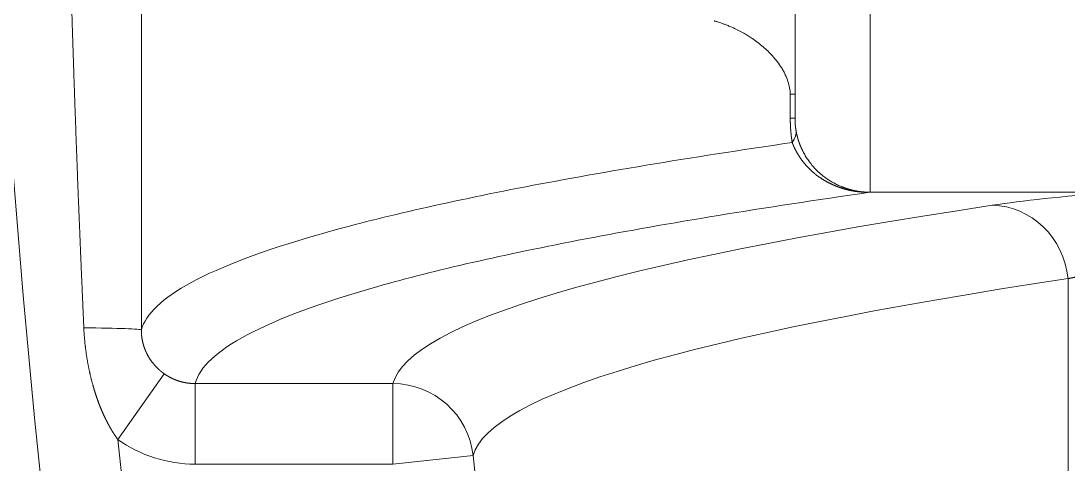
# Model space of a CAD drawing. Header units: millimetres. Extents: x 4664 to 8864, y -38 to 2932.
# Drawn here: x 7807.43 to 7824.37, y 2195.57 to 2202.75 of the extents above; entities that cross this region are included whole.
import ezdxf

# ---------------------------------------------------------------- set-up
doc = ezdxf.new("R2010")
doc.units = ezdxf.units.MM

msp = doc.modelspace()

# ---------------------------------------------------------------- linework, layer by layer
at = {"lineweight": 5}
for p, q in [((7821.172, 2228.386), (7821.172, 2199.975)), ((7819.954, 2201.174), (7819.954, 2227.187)), ((7819.877, 2201.564), (7819.954, 2201.564)), ((7819.877, 2201.174), (7819.877, 2201.564)), ((7819.877, 2201.174), (7819.954, 2201.174)), ((7824.373, 2198.576), (7824.373, 2186.025)), ((7808.995, 2195.967), (7809.745, 2197.034)), ((7810.245, 2195.571), (7810.245, 2196.876)), ((7810.245, 2196.876), (7813.446, 2196.876)), ((7813.446, 2195.571), (7813.446, 2196.876)), ((7814.745, 2195.709), (7813.446, 2195.571)), ((7813.446, 2195.571), (7810.245, 2195.571))]:
    msp.add_line(p, q, dxfattribs=at)
for radius, start, end in [(182.774, 159.96842, 200.03158), (181.468, 185.76036, 200.03158), (175.775, 186.0323, 200.00117)]:
    msp.add_arc((7989.546, 2214.181), radius, start, end, dxfattribs=at)
for centre, major_axis, ratio, start_param, end_param in [((7818.679, 2200.78), (1.29, 0.206), 0.402371, 5.905541, 6.280289), ((7821.11, 2198.672), (0.028, 1.306), 0.064701, 6.221532, 6.229443), ((7821.165, 2200.844), (-0.124, 0.862), 0.938236, 2.962938, 2.989748), ((7989.546, 2196.744), (-176.118, 0), 0.052336, 5.949441, 6.268968), ((7823.146, 2198.46), (-0.195, 1.291), 0.943527, 4.659903, 6.124547), ((7989.546, 2195.579), (174.819, 0), 0.052336, 2.807848, 3.127376), ((7808.068, 2197.744), (1.306, 0), 0.027253, 0.013588, 1.279648), ((7813.446, 2195.571), (-1.26, 0.342), 0.998529, 3.512636, 4.97728)]:
    msp.add_ellipse(centre, major_axis=major_axis, ratio=ratio, start_param=start_param, end_param=end_param, dxfattribs=at)
for points, knots in [([(7808.443, 2197.778), (7808.442, 2197.803), (7808.44, 2197.855), (7808.436, 2197.933), (7808.433, 2198.011), (7808.429, 2198.089), (7808.426, 2198.166), (7808.423, 2198.244), (7808.419, 2198.322), (7808.416, 2198.401), (7808.413, 2198.479), (7808.409, 2198.557), (7808.406, 2198.635), (7808.403, 2198.713), (7808.399, 2198.792), (7808.396, 2198.87), (7808.393, 2198.949), (7808.389, 2199.027), (7808.386, 2199.106), (7808.383, 2199.185), (7808.38, 2199.264), (7808.377, 2199.342), (7808.373, 2199.421), (7808.37, 2199.5), (7808.367, 2199.579), (7808.364, 2199.658), (7808.361, 2199.737), (7808.358, 2199.817), (7808.354, 2199.896), (7808.351, 2199.975), (7808.348, 2200.055), (7808.345, 2200.134), (7808.342, 2200.213), (7808.339, 2200.293), (7808.336, 2200.373), (7808.333, 2200.452), (7808.33, 2200.532), (7808.327, 2200.612), (7808.324, 2200.692), (7808.321, 2200.772), (7808.318, 2200.852), (7808.315, 2200.932), (7808.313, 2201.012), (7808.31, 2201.092), (7808.307, 2201.172), (7808.304, 2201.253), (7808.301, 2201.333), (7808.298, 2201.413), (7808.295, 2201.494), (7808.293, 2201.574), (7808.29, 2201.655), (7808.287, 2201.736), (7808.284, 2201.816), (7808.282, 2201.897), (7808.279, 2201.978), (7808.276, 2202.059), (7808.274, 2202.14), (7808.271, 2202.221), (7808.268, 2202.302), (7808.266, 2202.383), (7808.263, 2202.464), (7808.26, 2202.546), (7808.258, 2202.627), (7808.255, 2202.708), (7808.253, 2202.79), (7808.25, 2202.871), (7808.248, 2202.953), (7808.245, 2203.035), (7808.243, 2203.116), (7808.24, 2203.198), (7808.238, 2203.28), (7808.235, 2203.362), (7808.233, 2203.444), (7808.23, 2203.526), (7808.228, 2203.608), (7808.226, 2203.69), (7808.223, 2203.772), (7808.221, 2203.855), (7808.219, 2203.937), (7808.216, 2204.019), (7808.214, 2204.102), (7808.212, 2204.184), (7808.209, 2204.267), (7808.207, 2204.349), (7808.205, 2204.432), (7808.203, 2204.515), (7808.201, 2204.57), (7808.201, 2204.598)], [0, 0, 0, 0, 0.011391, 0.022791, 0.0342, 0.045618, 0.057044, 0.068479, 0.079924, 0.091377, 0.102839, 0.11431, 0.125789, 0.137278, 0.148776, 0.160282, 0.171797, 0.183321, 0.194854, 0.206396, 0.217947, 0.229506, 0.241075, 0.252652, 0.264238, 0.275834, 0.287438, 0.299051, 0.310672, 0.322303, 0.333943, 0.345591, 0.357249, 0.368915, 0.38059, 0.392274, 0.403967, 0.415669, 0.42738, 0.4391, 0.450828, 0.462566, 0.474312, 0.486068, 0.497832, 0.509605, 0.521387, 0.533178, 0.544978, 0.556787, 0.568605, 0.580431, 0.592267, 0.604112, 0.615965, 0.627828, 0.639699, 0.651579, 0.663468, 0.675367, 0.687274, 0.69919, 0.711115, 0.723049, 0.734991, 0.746943, 0.758904, 0.770874, 0.782852, 0.79484, 0.806836, 0.818842, 0.830856, 0.84288, 0.854912, 0.866954, 0.879004, 0.891063, 0.903131, 0.915208, 0.927295, 0.93939, 0.951494, 0.963607, 0.975729, 0.98786, 1, 1, 1, 1]), ([(7809.376, 2204.591), (7809.376, 2204.55), (7809.376, 2204.469), (7809.376, 2204.347), (7809.376, 2204.227), (7809.376, 2204.108), (7809.376, 2203.991), (7809.376, 2203.874), (7809.375, 2203.759), (7809.375, 2203.645), (7809.375, 2203.532), (7809.375, 2203.42), (7809.375, 2203.309), (7809.375, 2203.2), (7809.375, 2203.092), (7809.375, 2202.985), (7809.375, 2202.621), (7809.375, 2202.015), (7809.375, 2201.298), (7809.375, 2200.729), (7809.375, 2200.296), (7809.375, 2199.873), (7809.375, 2199.548), (7809.375, 2199.32), (7809.375, 2199.185), (7809.375, 2199.05), (7809.375, 2198.917), (7809.375, 2198.784), (7809.375, 2198.651), (7809.374, 2198.52), (7809.374, 2198.389), (7809.374, 2198.258), (7809.374, 2198.129), (7809.374, 2198), (7809.374, 2197.871), (7809.374, 2197.786), (7809.374, 2197.744)], [0, 0, 0, 0, 0.017894, 0.035612, 0.053155, 0.070523, 0.087716, 0.104734, 0.121576, 0.138243, 0.154735, 0.171052, 0.187193, 0.203159, 0.21895, 0.234566, 0.250006, 0.378354, 0.50001, 0.564409, 0.627542, 0.689408, 0.750008, 0.769817, 0.789529, 0.809145, 0.828665, 0.848088, 0.867414, 0.886644, 0.905778, 0.924815, 0.943756, 0.9626, 0.981348, 1, 1, 1, 1]), ([(7819.877, 2201.564), (7819.876, 2201.596), (7819.873, 2201.63), (7819.86, 2201.7), (7819.851, 2201.735), (7819.828, 2201.807), (7819.814, 2201.844), (7819.788, 2201.898), (7819.779, 2201.916), (7819.764, 2201.944), (7819.757, 2201.957), (7819.747, 2201.973), (7819.743, 2201.981), (7819.74, 2201.985), (7819.739, 2201.987), (7819.738, 2201.988), (7819.738, 2201.988), (7819.738, 2201.989), (7819.738, 2201.989), (7819.738, 2201.989), (7819.738, 2201.989), (7819.738, 2201.989), (7819.738, 2201.989), (7819.738, 2201.989), (7819.738, 2201.989), (7819.716, 2202.023), (7819.693, 2202.058), (7819.653, 2202.11), (7819.639, 2202.127), (7819.617, 2202.153), (7819.606, 2202.166), (7819.592, 2202.182), (7819.585, 2202.189), (7819.582, 2202.193), (7819.58, 2202.195), (7819.579, 2202.196), (7819.579, 2202.196), (7819.579, 2202.196), (7819.578, 2202.197), (7819.578, 2202.197), (7819.578, 2202.197), (7819.578, 2202.197), (7819.578, 2202.197), (7819.578, 2202.197), (7819.578, 2202.197), (7819.558, 2202.219), (7819.536, 2202.241), (7819.489, 2202.287), (7819.464, 2202.309), (7819.411, 2202.355), (7819.383, 2202.377), (7819.339, 2202.411), (7819.324, 2202.422), (7819.301, 2202.438), (7819.289, 2202.447), (7819.276, 2202.456), (7819.269, 2202.461), (7819.265, 2202.463), (7819.263, 2202.464), (7819.262, 2202.465), (7819.262, 2202.465), (7819.262, 2202.465), (7819.262, 2202.465), (7819.262, 2202.465), (7819.262, 2202.465), (7819.262, 2202.466), (7819.262, 2202.466), (7819.262, 2202.466), (7819.262, 2202.466), (7819.241, 2202.479), (7819.22, 2202.493), (7819.173, 2202.522), (7819.149, 2202.537), (7819.097, 2202.566), (7819.07, 2202.581), (7819.027, 2202.603), (7819.012, 2202.61), (7818.99, 2202.621), (7818.978, 2202.626), (7818.965, 2202.633), (7818.958, 2202.636), (7818.955, 2202.637), (7818.953, 2202.638), (7818.952, 2202.639), (7818.952, 2202.639), (7818.951, 2202.639), (7818.951, 2202.639), (7818.951, 2202.639), (7818.951, 2202.639), (7818.951, 2202.639), (7818.951, 2202.639), (7818.951, 2202.639), (7818.951, 2202.639), (7818.951, 2202.639), (7818.928, 2202.65), (7818.905, 2202.659), (7818.864, 2202.677), (7818.845, 2202.684), (7818.809, 2202.698), (7818.792, 2202.704), (7818.762, 2202.715), (7818.748, 2202.72), (7818.723, 2202.728), (7818.711, 2202.732), (7818.691, 2202.738), (7818.683, 2202.74), (7818.668, 2202.745), (7818.662, 2202.747), (7818.653, 2202.749), (7818.65, 2202.75), (7818.648, 2202.751)], [0, 0, 0, 0, 0.03125, 0.03125, 0.0625, 0.0625, 0.09375, 0.09375, 0.109375, 0.109375, 0.117188, 0.121094, 0.123047, 0.124023, 0.124512, 0.124756, 0.124878, 0.124939, 0.124969, 0.124985, 0.124992, 0.124996, 0.124998, 0.124998, 0.125, 0.125, 0.1875, 0.1875, 0.21875, 0.21875, 0.234375, 0.242188, 0.246094, 0.248047, 0.249023, 0.249512, 0.249756, 0.249878, 0.249939, 0.249969, 0.249985, 0.249992, 0.249996, 0.249996, 0.25, 0.25, 0.3125, 0.3125, 0.375, 0.375, 0.4375, 0.4375, 0.46875, 0.46875, 0.484375, 0.492187, 0.496094, 0.498047, 0.499023, 0.499512, 0.499756, 0.499878, 0.499939, 0.499969, 0.499985, 0.499992, 0.499996, 0.499996, 0.5, 0.5, 0.5625, 0.5625, 0.625, 0.625, 0.6875, 0.6875, 0.71875, 0.71875, 0.734375, 0.742187, 0.746094, 0.748047, 0.749023, 0.749512, 0.749756, 0.749878, 0.749939, 0.749969, 0.749985, 0.749992, 0.749996, 0.749998, 0.749998, 0.75, 0.75, 0.78125, 0.78125, 0.8125, 0.8125, 0.84375, 0.84375, 0.875, 0.875, 0.90625, 0.90625, 0.9375, 0.9375, 0.96875, 0.96875, 1, 1, 1, 1]), ([(7819.908, 2200.78), (7819.908, 2200.782), (7819.907, 2200.785), (7819.907, 2200.789), (7819.906, 2200.793), (7819.906, 2200.797), (7819.905, 2200.801), (7819.904, 2200.805), (7819.904, 2200.809), (7819.903, 2200.814), (7819.902, 2200.818), (7819.902, 2200.822), (7819.901, 2200.826), (7819.901, 2200.83), (7819.9, 2200.834), (7819.9, 2200.838), (7819.899, 2200.843), (7819.898, 2200.847), (7819.898, 2200.851), (7819.897, 2200.855), (7819.897, 2200.859), (7819.896, 2200.863), (7819.896, 2200.868), (7819.895, 2200.872), (7819.895, 2200.876), (7819.894, 2200.88), (7819.894, 2200.884), (7819.893, 2200.888), (7819.893, 2200.893), (7819.892, 2200.897), (7819.892, 2200.901), (7819.892, 2200.905), (7819.891, 2200.909), (7819.891, 2200.914), (7819.89, 2200.918), (7819.89, 2200.922), (7819.889, 2200.926), (7819.889, 2200.93), (7819.889, 2200.935), (7819.888, 2200.939), (7819.888, 2200.943), (7819.887, 2200.947), (7819.887, 2200.951), (7819.887, 2200.956), (7819.886, 2200.96), (7819.886, 2200.964), (7819.886, 2200.968), (7819.885, 2200.974), (7819.885, 2200.981), (7819.884, 2200.989), (7819.883, 2200.998), (7819.883, 2201.006), (7819.882, 2201.015), (7819.882, 2201.023), (7819.881, 2201.031), (7819.881, 2201.04), (7819.88, 2201.048), (7819.88, 2201.057), (7819.88, 2201.065), (7819.879, 2201.073), (7819.879, 2201.082), (7819.879, 2201.09), (7819.878, 2201.099), (7819.878, 2201.107), (7819.878, 2201.115), (7819.878, 2201.124), (7819.878, 2201.132), (7819.877, 2201.141), (7819.877, 2201.149), (7819.877, 2201.158), (7819.877, 2201.166), (7819.877, 2201.172), (7819.877, 2201.174)], [0, 0, 0, 0, 0.011176, 0.022335, 0.033478, 0.044604, 0.055715, 0.06681, 0.07789, 0.088954, 0.100003, 0.111037, 0.122057, 0.133062, 0.144053, 0.15503, 0.165993, 0.176942, 0.187878, 0.198801, 0.20971, 0.220607, 0.231492, 0.242364, 0.253224, 0.264072, 0.274908, 0.285733, 0.296547, 0.30735, 0.318142, 0.328923, 0.339694, 0.350455, 0.361206, 0.371947, 0.382679, 0.393401, 0.404115, 0.41482, 0.425516, 0.436204, 0.446884, 0.457557, 0.468221, 0.478878, 0.489528, 0.500171, 0.521371, 0.542524, 0.563632, 0.584698, 0.605722, 0.626708, 0.647656, 0.66857, 0.68945, 0.710298, 0.731118, 0.75191, 0.772676, 0.793419, 0.814141, 0.834843, 0.855528, 0.876197, 0.896853, 0.917497, 0.938132, 0.958759, 0.979381, 1, 1, 1, 1]), ([(7819.954, 2201.174), (7819.954, 2201.174), (7819.954, 2201.172), (7819.954, 2201.17), (7819.954, 2201.168), (7819.954, 2201.165), (7819.954, 2201.163), (7819.954, 2201.161), (7819.954, 2201.159), (7819.954, 2201.157), (7819.954, 2201.154), (7819.954, 2201.152), (7819.954, 2201.15), (7819.954, 2201.148), (7819.954, 2201.146), (7819.954, 2201.143), (7819.954, 2201.141), (7819.954, 2201.139), (7819.954, 2201.137), (7819.954, 2201.134), (7819.954, 2201.132), (7819.954, 2201.13), (7819.955, 2201.128), (7819.955, 2201.125), (7819.955, 2201.123), (7819.955, 2201.121), (7819.955, 2201.119), (7819.955, 2201.117), (7819.955, 2201.114), (7819.955, 2201.112), (7819.955, 2201.11), (7819.955, 2201.108), (7819.956, 2201.105), (7819.956, 2201.103), (7819.956, 2201.101), (7819.956, 2201.099), (7819.956, 2201.097), (7819.956, 2201.094), (7819.956, 2201.092), (7819.957, 2201.09), (7819.957, 2201.088), (7819.957, 2201.085), (7819.957, 2201.083), (7819.957, 2201.081), (7819.957, 2201.079), (7819.958, 2201.076), (7819.958, 2201.074), (7819.958, 2201.072), (7819.958, 2201.07), (7819.958, 2201.067), (7819.959, 2201.065), (7819.959, 2201.063), (7819.959, 2201.061), (7819.959, 2201.059), (7819.959, 2201.056), (7819.96, 2201.054), (7819.96, 2201.052), (7819.96, 2201.05), (7819.96, 2201.047), (7819.961, 2201.045), (7819.961, 2201.043), (7819.961, 2201.041), (7819.961, 2201.038), (7819.962, 2201.036), (7819.962, 2201.034), (7819.962, 2201.032), (7819.962, 2201.029), (7819.963, 2201.027), (7819.963, 2201.025), (7819.963, 2201.023), (7819.963, 2201.02), (7819.964, 2201.018), (7819.964, 2201.016), (7819.964, 2201.014), (7819.965, 2201.012), (7819.965, 2201.009), (7819.965, 2201.007), (7819.966, 2201.005), (7819.966, 2201.003), (7819.966, 2201), (7819.967, 2200.998), (7819.967, 2200.996), (7819.967, 2200.994), (7819.968, 2200.991), (7819.968, 2200.989), (7819.968, 2200.987), (7819.969, 2200.985), (7819.969, 2200.985)], [0, 0, 0, 0, 0.01041, 0.020823, 0.031241, 0.041664, 0.052093, 0.06253, 0.072976, 0.083432, 0.0939, 0.104379, 0.114872, 0.12538, 0.135904, 0.146444, 0.157002, 0.16758, 0.178178, 0.188797, 0.199439, 0.210104, 0.220794, 0.231509, 0.242252, 0.253023, 0.263822, 0.274652, 0.285513, 0.296405, 0.307332, 0.318292, 0.329288, 0.34032, 0.351389, 0.362496, 0.373643, 0.38483, 0.396059, 0.407329, 0.418643, 0.43, 0.441403, 0.452851, 0.464347, 0.47589, 0.487482, 0.499123, 0.510814, 0.522557, 0.534352, 0.5462, 0.558101, 0.570057, 0.582069, 0.594136, 0.606261, 0.618443, 0.630684, 0.642984, 0.655344, 0.667765, 0.680247, 0.692792, 0.705399, 0.71807, 0.730805, 0.743606, 0.756472, 0.769404, 0.782403, 0.79547, 0.808605, 0.821809, 0.835083, 0.848427, 0.861841, 0.875327, 0.888884, 0.902514, 0.916217, 0.929994, 0.943845, 0.95777, 0.971771, 0.985847, 1, 1, 1, 1]), ([(7819.969, 2200.985), (7819.969, 2200.983), (7819.969, 2200.981), (7819.97, 2200.977), (7819.971, 2200.973), (7819.971, 2200.969), (7819.972, 2200.965), (7819.973, 2200.962), (7819.973, 2200.958), (7819.974, 2200.954), (7819.975, 2200.95), (7819.976, 2200.946), (7819.976, 2200.942), (7819.977, 2200.938), (7819.978, 2200.934), (7819.979, 2200.93), (7819.98, 2200.926), (7819.98, 2200.922), (7819.981, 2200.918), (7819.982, 2200.914), (7819.983, 2200.91), (7819.984, 2200.906), (7819.985, 2200.902), (7819.986, 2200.898), (7819.987, 2200.894), (7819.988, 2200.89), (7819.989, 2200.886), (7819.99, 2200.882), (7819.991, 2200.878), (7819.992, 2200.874), (7819.993, 2200.87), (7819.994, 2200.866), (7819.995, 2200.862), (7819.996, 2200.858), (7819.998, 2200.854), (7819.999, 2200.849), (7820, 2200.845), (7820.001, 2200.841), (7820.002, 2200.837), (7820.003, 2200.833), (7820.005, 2200.829), (7820.006, 2200.825), (7820.007, 2200.821), (7820.009, 2200.817), (7820.01, 2200.812), (7820.011, 2200.808), (7820.013, 2200.804), (7820.014, 2200.8), (7820.015, 2200.796), (7820.017, 2200.792), (7820.018, 2200.787), (7820.02, 2200.783), (7820.021, 2200.779), (7820.023, 2200.775), (7820.024, 2200.771), (7820.026, 2200.766), (7820.027, 2200.762), (7820.029, 2200.758), (7820.03, 2200.754), (7820.032, 2200.75), (7820.034, 2200.745), (7820.035, 2200.741), (7820.037, 2200.737), (7820.039, 2200.733), (7820.04, 2200.728), (7820.042, 2200.724), (7820.044, 2200.72), (7820.046, 2200.716), (7820.047, 2200.711), (7820.049, 2200.707), (7820.051, 2200.703), (7820.053, 2200.699), (7820.055, 2200.694), (7820.057, 2200.69), (7820.059, 2200.686), (7820.061, 2200.682), (7820.063, 2200.677), (7820.065, 2200.673), (7820.067, 2200.669), (7820.069, 2200.664), (7820.071, 2200.66), (7820.073, 2200.656), (7820.075, 2200.652), (7820.077, 2200.647), (7820.079, 2200.643), (7820.081, 2200.639), (7820.094, 2200.613), (7820.12, 2200.567), (7820.164, 2200.499), (7820.214, 2200.432), (7820.271, 2200.365), (7820.326, 2200.31), (7820.378, 2200.264), (7820.423, 2200.228), (7820.472, 2200.192), (7820.525, 2200.157), (7820.582, 2200.124), (7820.642, 2200.094), (7820.686, 2200.074), (7820.711, 2200.064), (7820.715, 2200.062), (7820.72, 2200.06), (7820.725, 2200.058), (7820.73, 2200.056), (7820.735, 2200.055), (7820.74, 2200.053), (7820.745, 2200.051), (7820.75, 2200.049), (7820.756, 2200.047), (7820.761, 2200.045), (7820.766, 2200.043), (7820.772, 2200.041), (7820.777, 2200.04), (7820.782, 2200.038), (7820.788, 2200.036), (7820.793, 2200.034), (7820.799, 2200.032), (7820.804, 2200.031), (7820.81, 2200.029), (7820.816, 2200.027), (7820.822, 2200.025), (7820.827, 2200.024), (7820.833, 2200.022), (7820.839, 2200.02), (7820.845, 2200.019), (7820.851, 2200.017), (7820.857, 2200.016), (7820.863, 2200.014), (7820.869, 2200.012), (7820.875, 2200.011), (7820.882, 2200.009), (7820.888, 2200.008), (7820.894, 2200.006), (7820.901, 2200.005), (7820.907, 2200.004), (7820.913, 2200.002), (7820.918, 2200.001), (7820.922, 2200), (7820.925, 2200), (7820.93, 2199.999), (7820.936, 2199.998), (7820.943, 2199.996), (7820.952, 2199.995), (7820.961, 2199.993), (7820.973, 2199.991), (7820.985, 2199.989), (7820.999, 2199.987), (7821.014, 2199.985), (7821.028, 2199.983), (7821.041, 2199.982), (7821.052, 2199.981), (7821.062, 2199.98), (7821.073, 2199.979), (7821.082, 2199.978), (7821.092, 2199.978), (7821.101, 2199.977), (7821.11, 2199.977), (7821.118, 2199.976), (7821.127, 2199.976), (7821.135, 2199.976), (7821.14, 2199.976), (7821.142, 2199.976)], [0, 0, 0, 0, 0.002893, 0.005787, 0.008681, 0.011576, 0.014471, 0.017366, 0.020262, 0.023159, 0.026056, 0.028954, 0.031852, 0.034751, 0.037651, 0.040551, 0.043452, 0.046354, 0.049257, 0.05216, 0.055065, 0.05797, 0.060876, 0.063783, 0.066691, 0.0696, 0.07251, 0.075421, 0.078333, 0.081246, 0.08416, 0.087075, 0.089991, 0.092909, 0.095828, 0.098748, 0.101669, 0.104592, 0.107516, 0.110441, 0.113367, 0.116295, 0.119225, 0.122156, 0.125088, 0.128022, 0.130957, 0.133894, 0.136832, 0.139772, 0.142714, 0.145657, 0.148602, 0.151549, 0.154497, 0.157447, 0.160399, 0.163353, 0.166309, 0.169266, 0.172225, 0.175187, 0.17815, 0.181115, 0.184082, 0.187051, 0.190022, 0.192996, 0.195971, 0.198948, 0.201928, 0.20491, 0.207893, 0.21088, 0.213868, 0.216859, 0.219851, 0.222847, 0.225844, 0.228844, 0.231847, 0.234851, 0.237858, 0.240868, 0.24388, 0.246895, 0.249912, 0.297344, 0.345951, 0.395822, 0.447039, 0.499679, 0.531933, 0.565321, 0.599857, 0.635552, 0.672419, 0.710468, 0.749709, 0.752605, 0.755523, 0.758462, 0.761423, 0.764405, 0.767409, 0.770435, 0.773482, 0.776551, 0.779642, 0.782754, 0.785888, 0.789044, 0.792221, 0.79542, 0.79864, 0.801882, 0.805146, 0.808431, 0.811738, 0.815067, 0.818418, 0.82179, 0.825183, 0.828599, 0.832036, 0.835495, 0.838975, 0.842477, 0.846001, 0.849546, 0.853114, 0.856702, 0.860313, 0.863945, 0.867599, 0.871275, 0.874972, 0.876078, 0.877927, 0.880519, 0.883853, 0.88793, 0.89275, 0.898313, 0.904618, 0.911666, 0.919457, 0.927991, 0.937267, 0.943461, 0.949479, 0.955321, 0.960987, 0.966477, 0.971792, 0.976931, 0.981895, 0.986683, 0.991297, 0.995736, 1, 1, 1, 1]), ([(7809.374, 2197.744), (7809.442, 2198.002), (7809.714, 2198.26), (7810.666, 2198.774), (7811.346, 2199.031), (7813.11, 2199.539), (7814.193, 2199.791), (7816.756, 2200.29), (7818.236, 2200.537), (7819.908, 2200.78)], [0, 0, 0, 0, 0.25, 0.25, 0.5, 0.5, 0.75, 0.75, 1, 1, 1, 1]), ([(7821.143, 2199.975), (7821.141, 2199.975), (7821.138, 2199.975), (7821.132, 2199.975), (7821.127, 2199.975), (7821.121, 2199.975), (7821.116, 2199.975), (7821.111, 2199.975), (7821.105, 2199.975), (7821.1, 2199.975), (7821.094, 2199.975), (7821.089, 2199.976), (7821.083, 2199.976), (7821.078, 2199.976), (7821.072, 2199.976), (7821.067, 2199.976), (7821.062, 2199.977), (7821.056, 2199.977), (7821.051, 2199.977), (7821.045, 2199.978), (7821.04, 2199.978), (7821.034, 2199.978), (7821.029, 2199.979), (7821.023, 2199.979), (7821.018, 2199.98), (7821.012, 2199.98), (7821.007, 2199.98), (7821.001, 2199.981), (7820.996, 2199.981), (7820.99, 2199.982), (7820.985, 2199.983), (7820.979, 2199.983), (7820.974, 2199.984), (7820.968, 2199.984), (7820.963, 2199.985), (7820.957, 2199.986), (7820.952, 2199.986), (7820.946, 2199.987), (7820.941, 2199.988), (7820.935, 2199.989), (7820.93, 2199.989), (7820.924, 2199.99), (7820.919, 2199.991), (7820.913, 2199.992), (7820.908, 2199.993), (7820.902, 2199.994), (7820.897, 2199.995), (7820.891, 2199.996), (7820.886, 2199.997), (7820.88, 2199.998), (7820.875, 2199.999), (7820.869, 2200), (7820.864, 2200.001), (7820.858, 2200.002), (7820.853, 2200.003), (7820.847, 2200.004), (7820.842, 2200.005), (7820.836, 2200.007), (7820.831, 2200.008), (7820.825, 2200.009), (7820.82, 2200.01), (7820.814, 2200.012), (7820.809, 2200.013), (7820.803, 2200.014), (7820.798, 2200.016), (7820.792, 2200.017), (7820.787, 2200.018), (7820.781, 2200.02), (7820.776, 2200.021), (7820.771, 2200.023), (7820.765, 2200.024), (7820.76, 2200.026), (7820.754, 2200.027), (7820.749, 2200.029), (7820.743, 2200.03), (7820.738, 2200.032), (7820.731, 2200.034), (7820.722, 2200.037), (7820.711, 2200.041), (7820.7, 2200.044), (7820.689, 2200.048), (7820.678, 2200.052), (7820.667, 2200.056), (7820.656, 2200.06), (7820.645, 2200.064), (7820.635, 2200.068), (7820.624, 2200.072), (7820.613, 2200.076), (7820.602, 2200.081), (7820.592, 2200.085), (7820.581, 2200.09), (7820.57, 2200.095), (7820.56, 2200.1), (7820.549, 2200.104), (7820.538, 2200.109), (7820.528, 2200.115), (7820.517, 2200.12), (7820.507, 2200.125), (7820.496, 2200.13), (7820.486, 2200.136), (7820.476, 2200.141), (7820.465, 2200.147), (7820.455, 2200.153), (7820.445, 2200.158), (7820.435, 2200.164), (7820.425, 2200.17), (7820.415, 2200.176), (7820.405, 2200.182), (7820.395, 2200.188), (7820.385, 2200.195), (7820.375, 2200.201), (7820.368, 2200.206), (7820.362, 2200.209), (7820.359, 2200.212), (7820.356, 2200.214), (7820.352, 2200.216), (7820.348, 2200.219), (7820.344, 2200.222), (7820.34, 2200.225), (7820.336, 2200.228), (7820.331, 2200.231), (7820.327, 2200.234), (7820.322, 2200.238), (7820.317, 2200.242), (7820.312, 2200.245), (7820.306, 2200.249), (7820.301, 2200.253), (7820.295, 2200.258), (7820.29, 2200.262), (7820.284, 2200.267), (7820.278, 2200.272), (7820.272, 2200.277), (7820.266, 2200.282), (7820.259, 2200.287), (7820.253, 2200.293), (7820.246, 2200.299), (7820.239, 2200.304), (7820.233, 2200.311), (7820.226, 2200.317), (7820.219, 2200.323), (7820.212, 2200.33), (7820.204, 2200.337), (7820.197, 2200.344), (7820.19, 2200.351), (7820.182, 2200.358), (7820.175, 2200.366), (7820.167, 2200.374), (7820.16, 2200.382), (7820.152, 2200.39), (7820.144, 2200.398), (7820.137, 2200.407), (7820.129, 2200.416), (7820.121, 2200.425), (7820.113, 2200.434), (7820.105, 2200.443), (7820.098, 2200.453), (7820.09, 2200.463), (7820.083, 2200.472), (7820.076, 2200.48), (7820.07, 2200.488), (7820.064, 2200.496), (7820.059, 2200.504), (7820.053, 2200.511), (7820.048, 2200.519), (7820.042, 2200.527), (7820.037, 2200.535), (7820.032, 2200.543), (7820.027, 2200.55), (7820.022, 2200.558), (7820.017, 2200.566), (7820.012, 2200.574), (7820.007, 2200.581), (7820.002, 2200.589), (7819.997, 2200.597), (7819.993, 2200.605), (7819.988, 2200.613), (7819.984, 2200.62), (7819.979, 2200.628), (7819.975, 2200.636), (7819.971, 2200.644), (7819.967, 2200.651), (7819.963, 2200.659), (7819.959, 2200.667), (7819.955, 2200.675), (7819.951, 2200.682), (7819.948, 2200.69), (7819.944, 2200.698), (7819.94, 2200.705), (7819.937, 2200.713), (7819.933, 2200.72), (7819.93, 2200.728), (7819.927, 2200.736), (7819.924, 2200.743), (7819.921, 2200.751), (7819.917, 2200.758), (7819.914, 2200.765), (7819.912, 2200.773), (7819.91, 2200.778), (7819.909, 2200.78)], [0, 0, 0, 0, 0.00329, 0.006582, 0.009875, 0.013169, 0.016465, 0.019762, 0.02306, 0.02636, 0.029661, 0.032963, 0.036267, 0.039572, 0.042879, 0.046186, 0.049495, 0.052806, 0.056117, 0.05943, 0.062744, 0.06606, 0.069377, 0.072695, 0.076014, 0.079334, 0.082656, 0.085979, 0.089303, 0.092629, 0.095955, 0.099283, 0.102612, 0.105942, 0.109273, 0.112606, 0.115939, 0.119274, 0.12261, 0.125947, 0.129285, 0.132624, 0.135964, 0.139306, 0.142648, 0.145991, 0.149336, 0.152681, 0.156028, 0.159375, 0.162723, 0.166073, 0.169423, 0.172774, 0.176126, 0.179479, 0.182833, 0.186188, 0.189544, 0.1929, 0.196258, 0.199616, 0.202975, 0.206334, 0.209695, 0.213056, 0.216418, 0.219781, 0.223144, 0.226508, 0.229873, 0.233238, 0.236604, 0.23997, 0.243338, 0.246705, 0.250073, 0.25691, 0.263767, 0.270644, 0.27754, 0.284457, 0.291392, 0.298347, 0.30532, 0.312312, 0.319323, 0.326353, 0.3334, 0.340466, 0.347549, 0.35465, 0.361769, 0.368904, 0.376057, 0.383226, 0.390413, 0.397615, 0.404834, 0.412069, 0.419319, 0.426585, 0.433867, 0.441164, 0.448476, 0.455802, 0.463143, 0.470499, 0.477869, 0.485253, 0.49265, 0.500062, 0.502428, 0.504933, 0.507574, 0.510354, 0.513271, 0.516326, 0.519518, 0.522848, 0.526316, 0.529921, 0.533664, 0.537544, 0.541562, 0.545716, 0.550009, 0.554438, 0.559004, 0.563708, 0.568548, 0.573525, 0.578638, 0.583887, 0.589273, 0.594794, 0.600451, 0.606243, 0.61217, 0.618232, 0.624428, 0.630758, 0.637222, 0.643819, 0.650549, 0.657411, 0.664404, 0.671529, 0.678785, 0.686171, 0.693686, 0.70133, 0.709103, 0.717003, 0.725029, 0.733181, 0.741459, 0.74986, 0.756321, 0.762772, 0.769214, 0.775647, 0.782071, 0.788484, 0.794888, 0.801283, 0.807667, 0.814041, 0.820404, 0.826758, 0.8331, 0.839432, 0.845754, 0.852064, 0.858364, 0.864652, 0.870929, 0.877195, 0.883449, 0.889692, 0.895924, 0.902143, 0.908351, 0.914547, 0.920731, 0.926903, 0.933063, 0.93921, 0.945345, 0.951468, 0.957579, 0.963677, 0.969763, 0.975835, 0.981896, 0.987943, 0.993978, 1, 1, 1, 1]), ([(7821.165, 2199.974), (7820.301, 2199.85), (7819.481, 2199.725), (7817.949, 2199.474), (7817.234, 2199.348), (7815.241, 2198.966), (7814.117, 2198.709), (7812.289, 2198.19), (7811.583, 2197.928), (7810.596, 2197.403), (7810.314, 2197.14), (7810.245, 2196.876)], [0, 0, 0, 0, 0.125, 0.125, 0.25, 0.25, 0.5, 0.5, 0.75, 0.75, 1, 1, 1, 1]), ([(7821.142, 2199.976), (7821.151, 2199.975), (7821.161, 2199.975), (7821.171, 2199.975), (7821.172, 2199.975), (7821.172, 2199.975)], [0, 0, 0, 0, 0.906175, 0.906175, 1, 1, 1, 1]), ([(7826.159, 2198.842), (7826.156, 2198.842), (7826.148, 2198.841), (7826.137, 2198.839), (7826.126, 2198.838), (7826.115, 2198.837), (7826.104, 2198.836), (7826.093, 2198.835), (7826.082, 2198.833), (7826.072, 2198.832), (7826.061, 2198.831), (7826.05, 2198.83), (7826.039, 2198.828), (7826.028, 2198.827), (7826.017, 2198.826), (7826.007, 2198.825), (7825.996, 2198.823), (7825.985, 2198.822), (7825.974, 2198.821), (7825.964, 2198.819), (7825.953, 2198.818), (7825.942, 2198.817), (7825.932, 2198.816), (7825.921, 2198.814), (7825.91, 2198.813), (7825.9, 2198.812), (7825.889, 2198.811), (7825.879, 2198.809), (7825.868, 2198.808), (7825.858, 2198.807), (7825.847, 2198.806), (7825.837, 2198.804), (7825.827, 2198.803), (7825.816, 2198.802), (7825.806, 2198.8), (7825.795, 2198.799), (7825.785, 2198.798), (7825.775, 2198.797), (7825.764, 2198.795), (7825.754, 2198.794), (7825.744, 2198.793), (7825.734, 2198.792), (7825.723, 2198.79), (7825.713, 2198.789), (7825.703, 2198.788), (7825.693, 2198.786), (7825.683, 2198.785), (7825.673, 2198.784), (7825.663, 2198.783), (7825.653, 2198.781), (7825.643, 2198.78), (7825.632, 2198.779), (7825.622, 2198.777), (7825.613, 2198.776), (7825.603, 2198.775), (7825.593, 2198.774), (7825.583, 2198.772), (7825.573, 2198.771), (7825.563, 2198.77), (7825.553, 2198.768), (7825.543, 2198.767), (7825.533, 2198.766), (7825.524, 2198.764), (7825.514, 2198.763), (7825.504, 2198.762), (7825.494, 2198.761), (7825.485, 2198.759), (7825.475, 2198.758), (7825.465, 2198.757), (7825.456, 2198.755), (7825.446, 2198.754), (7825.437, 2198.753), (7825.427, 2198.751), (7825.417, 2198.75), (7825.408, 2198.749), (7825.398, 2198.748), (7825.389, 2198.746), (7825.379, 2198.745), (7825.37, 2198.744), (7825.361, 2198.742), (7825.351, 2198.741), (7825.342, 2198.74), (7825.332, 2198.738), (7825.323, 2198.737), (7825.314, 2198.736), (7825.304, 2198.734), (7825.295, 2198.733), (7825.286, 2198.732), (7825.277, 2198.73), (7825.268, 2198.729), (7825.258, 2198.728), (7825.249, 2198.726), (7825.24, 2198.725), (7825.231, 2198.724), (7825.222, 2198.722), (7825.213, 2198.721), (7825.204, 2198.72), (7825.195, 2198.718), (7825.186, 2198.717), (7825.177, 2198.716), (7825.168, 2198.714), (7825.159, 2198.713), (7825.15, 2198.712), (7825.141, 2198.71), (7825.132, 2198.709), (7825.123, 2198.708), (7825.114, 2198.706), (7825.105, 2198.705), (7825.097, 2198.704), (7825.088, 2198.702), (7825.079, 2198.701), (7825.07, 2198.7), (7825.062, 2198.698), (7825.053, 2198.697), (7825.044, 2198.696), (7825.036, 2198.694), (7825.027, 2198.693), (7825.018, 2198.692), (7825.01, 2198.69), (7825.001, 2198.689), (7824.993, 2198.688), (7824.984, 2198.686), (7824.976, 2198.685), (7824.967, 2198.684), (7824.959, 2198.682), (7824.95, 2198.681), (7824.942, 2198.68), (7824.934, 2198.678), (7824.925, 2198.677), (7824.917, 2198.675), (7824.909, 2198.674), (7824.9, 2198.673), (7824.892, 2198.671), (7824.884, 2198.67), (7824.875, 2198.669), (7824.867, 2198.667), (7824.859, 2198.666), (7824.851, 2198.665), (7824.843, 2198.663), (7824.835, 2198.662), (7824.827, 2198.66), (7824.818, 2198.659), (7824.81, 2198.658), (7824.802, 2198.656), (7824.794, 2198.655), (7824.786, 2198.654), (7824.778, 2198.652), (7824.77, 2198.651), (7824.762, 2198.65), (7824.755, 2198.648), (7824.747, 2198.647), (7824.739, 2198.645), (7824.731, 2198.644), (7824.723, 2198.643), (7824.715, 2198.641), (7824.708, 2198.64), (7824.7, 2198.639), (7824.692, 2198.637), (7824.684, 2198.636), (7824.677, 2198.634), (7824.669, 2198.633), (7824.661, 2198.632), (7824.654, 2198.63), (7824.646, 2198.629), (7824.638, 2198.627), (7824.631, 2198.626), (7824.623, 2198.625), (7824.616, 2198.623), (7824.608, 2198.622), (7824.601, 2198.621), (7824.593, 2198.619), (7824.586, 2198.618), (7824.579, 2198.616), (7824.571, 2198.615), (7824.564, 2198.614), (7824.556, 2198.612), (7824.549, 2198.611), (7824.542, 2198.609), (7824.535, 2198.608), (7824.527, 2198.607), (7824.52, 2198.605), (7824.513, 2198.604), (7824.506, 2198.602), (7824.498, 2198.601), (7824.491, 2198.6), (7824.484, 2198.598), (7824.477, 2198.597), (7824.47, 2198.595), (7824.463, 2198.594), (7824.456, 2198.593), (7824.449, 2198.591), (7824.442, 2198.59), (7824.435, 2198.588), (7824.428, 2198.587), (7824.421, 2198.586), (7824.414, 2198.584), (7824.407, 2198.583), (7824.4, 2198.581), (7824.394, 2198.58), (7824.387, 2198.579), (7824.38, 2198.577), (7824.375, 2198.576), (7824.373, 2198.576)], [0, 0, 0, 0, 0.005019, 0.010039, 0.015058, 0.020076, 0.025095, 0.030114, 0.035132, 0.04015, 0.045168, 0.050185, 0.055203, 0.06022, 0.065237, 0.070254, 0.07527, 0.080287, 0.085303, 0.090319, 0.095335, 0.100351, 0.105366, 0.110381, 0.115397, 0.120411, 0.125426, 0.130441, 0.135455, 0.140469, 0.145483, 0.150497, 0.15551, 0.160523, 0.165536, 0.170549, 0.175562, 0.180575, 0.185587, 0.190599, 0.195611, 0.200623, 0.205634, 0.210646, 0.215657, 0.220668, 0.225678, 0.230689, 0.235699, 0.24071, 0.24572, 0.250729, 0.255739, 0.260748, 0.265758, 0.270767, 0.275775, 0.280784, 0.285792, 0.290801, 0.295809, 0.300816, 0.305824, 0.310832, 0.315839, 0.320846, 0.325853, 0.330859, 0.335866, 0.340872, 0.345878, 0.350884, 0.35589, 0.360895, 0.365901, 0.370906, 0.375911, 0.380915, 0.38592, 0.390924, 0.395928, 0.400932, 0.405936, 0.41094, 0.415943, 0.420946, 0.425949, 0.430952, 0.435955, 0.440957, 0.445959, 0.450961, 0.455963, 0.460965, 0.465966, 0.470967, 0.475968, 0.480969, 0.48597, 0.49097, 0.495971, 0.500971, 0.505971, 0.51097, 0.51597, 0.520969, 0.525968, 0.530967, 0.535966, 0.540964, 0.545963, 0.550961, 0.555959, 0.560957, 0.565954, 0.570952, 0.575949, 0.580946, 0.585942, 0.590939, 0.595935, 0.600932, 0.605928, 0.610924, 0.615919, 0.620915, 0.62591, 0.630905, 0.6359, 0.640894, 0.645889, 0.650883, 0.655877, 0.660871, 0.665865, 0.670858, 0.675852, 0.680845, 0.685838, 0.69083, 0.695823, 0.700815, 0.705807, 0.710799, 0.715791, 0.720783, 0.725774, 0.730765, 0.735756, 0.740747, 0.745738, 0.750728, 0.755718, 0.760708, 0.765698, 0.770688, 0.775677, 0.780666, 0.785655, 0.790644, 0.795633, 0.800621, 0.80561, 0.810598, 0.815586, 0.820573, 0.825561, 0.830548, 0.835535, 0.840522, 0.845509, 0.850495, 0.855482, 0.860468, 0.865454, 0.870439, 0.875425, 0.88041, 0.885395, 0.89038, 0.895365, 0.90035, 0.905334, 0.910318, 0.915302, 0.920286, 0.92527, 0.930253, 0.935236, 0.940219, 0.945202, 0.950185, 0.955167, 0.960149, 0.965131, 0.970113, 0.975095, 0.980076, 0.985057, 0.990038, 0.995019, 1, 1, 1, 1]), ([(7808.995, 2195.967), (7808.993, 2195.969), (7808.991, 2195.972), (7808.987, 2195.978), (7808.983, 2195.983), (7808.98, 2195.988), (7808.976, 2195.994), (7808.972, 2195.999), (7808.968, 2196.005), (7808.965, 2196.01), (7808.961, 2196.016), (7808.957, 2196.021), (7808.953, 2196.027), (7808.95, 2196.032), (7808.946, 2196.038), (7808.942, 2196.043), (7808.939, 2196.049), (7808.935, 2196.054), (7808.932, 2196.06), (7808.928, 2196.066), (7808.924, 2196.071), (7808.921, 2196.077), (7808.917, 2196.083), (7808.914, 2196.088), (7808.91, 2196.094), (7808.906, 2196.1), (7808.903, 2196.105), (7808.899, 2196.111), (7808.896, 2196.117), (7808.892, 2196.123), (7808.889, 2196.129), (7808.885, 2196.135), (7808.882, 2196.14), (7808.879, 2196.146), (7808.875, 2196.152), (7808.872, 2196.158), (7808.868, 2196.164), (7808.865, 2196.17), (7808.861, 2196.176), (7808.858, 2196.182), (7808.855, 2196.188), (7808.851, 2196.194), (7808.848, 2196.2), (7808.845, 2196.206), (7808.841, 2196.213), (7808.838, 2196.219), (7808.835, 2196.225), (7808.832, 2196.231), (7808.828, 2196.237), (7808.825, 2196.243), (7808.822, 2196.25), (7808.819, 2196.256), (7808.815, 2196.262), (7808.812, 2196.268), (7808.809, 2196.275), (7808.806, 2196.281), (7808.803, 2196.287), (7808.799, 2196.294), (7808.796, 2196.3), (7808.793, 2196.307), (7808.79, 2196.313), (7808.787, 2196.319), (7808.784, 2196.326), (7808.781, 2196.332), (7808.778, 2196.339), (7808.775, 2196.345), (7808.772, 2196.352), (7808.769, 2196.358), (7808.766, 2196.365), (7808.762, 2196.372), (7808.759, 2196.378), (7808.757, 2196.385), (7808.754, 2196.391), (7808.751, 2196.398), (7808.748, 2196.405), (7808.745, 2196.411), (7808.742, 2196.418), (7808.739, 2196.425), (7808.736, 2196.432), (7808.733, 2196.438), (7808.73, 2196.445), (7808.727, 2196.452), (7808.724, 2196.459), (7808.722, 2196.466), (7808.719, 2196.473), (7808.716, 2196.48), (7808.713, 2196.486), (7808.71, 2196.493), (7808.708, 2196.5), (7808.705, 2196.507), (7808.702, 2196.514), (7808.699, 2196.521), (7808.697, 2196.528), (7808.694, 2196.535), (7808.691, 2196.542), (7808.688, 2196.55), (7808.686, 2196.557), (7808.683, 2196.564), (7808.68, 2196.571), (7808.678, 2196.578), (7808.675, 2196.585), (7808.673, 2196.592), (7808.67, 2196.6), (7808.667, 2196.607), (7808.665, 2196.614), (7808.662, 2196.621), (7808.66, 2196.629), (7808.657, 2196.636), (7808.654, 2196.643), (7808.652, 2196.651), (7808.649, 2196.658), (7808.647, 2196.665), (7808.644, 2196.673), (7808.642, 2196.68), (7808.639, 2196.688), (7808.637, 2196.695), (7808.635, 2196.703), (7808.632, 2196.71), (7808.63, 2196.718), (7808.627, 2196.725), (7808.625, 2196.733), (7808.623, 2196.74), (7808.62, 2196.748), (7808.618, 2196.756), (7808.615, 2196.763), (7808.613, 2196.771), (7808.611, 2196.779), (7808.608, 2196.786), (7808.606, 2196.794), (7808.604, 2196.802), (7808.602, 2196.809), (7808.599, 2196.817), (7808.597, 2196.825), (7808.594, 2196.836), (7808.59, 2196.851), (7808.585, 2196.869), (7808.58, 2196.886), (7808.575, 2196.904), (7808.57, 2196.922), (7808.566, 2196.94), (7808.561, 2196.958), (7808.557, 2196.976), (7808.552, 2196.994), (7808.548, 2197.013), (7808.544, 2197.031), (7808.54, 2197.049), (7808.536, 2197.067), (7808.532, 2197.085), (7808.528, 2197.103), (7808.524, 2197.122), (7808.52, 2197.14), (7808.517, 2197.158), (7808.513, 2197.177), (7808.51, 2197.195), (7808.506, 2197.213), (7808.503, 2197.232), (7808.5, 2197.25), (7808.497, 2197.269), (7808.494, 2197.287), (7808.491, 2197.306), (7808.488, 2197.324), (7808.485, 2197.343), (7808.482, 2197.362), (7808.48, 2197.38), (7808.477, 2197.399), (7808.475, 2197.417), (7808.472, 2197.436), (7808.47, 2197.455), (7808.468, 2197.474), (7808.465, 2197.493), (7808.463, 2197.511), (7808.461, 2197.53), (7808.46, 2197.549), (7808.458, 2197.568), (7808.456, 2197.587), (7808.454, 2197.606), (7808.453, 2197.625), (7808.451, 2197.644), (7808.45, 2197.663), (7808.449, 2197.682), (7808.447, 2197.701), (7808.446, 2197.72), (7808.445, 2197.739), (7808.444, 2197.758), (7808.444, 2197.771), (7808.443, 2197.778)], [0, 0, 0, 0, 0.003407, 0.006818, 0.010234, 0.013654, 0.017079, 0.020509, 0.023943, 0.027383, 0.030827, 0.034276, 0.03773, 0.041189, 0.044653, 0.048121, 0.051595, 0.055074, 0.058558, 0.062047, 0.065541, 0.06904, 0.072544, 0.076054, 0.079569, 0.083089, 0.086614, 0.090145, 0.093681, 0.097223, 0.10077, 0.104322, 0.10788, 0.111443, 0.115012, 0.118587, 0.122167, 0.125753, 0.129344, 0.132941, 0.136544, 0.140152, 0.143767, 0.147387, 0.151013, 0.154644, 0.158282, 0.161926, 0.165575, 0.16923, 0.172892, 0.176559, 0.180233, 0.183912, 0.187598, 0.191289, 0.194987, 0.198691, 0.202401, 0.206117, 0.20984, 0.213569, 0.217304, 0.221046, 0.224793, 0.228548, 0.232308, 0.236075, 0.239848, 0.243628, 0.247415, 0.251207, 0.255007, 0.258813, 0.262625, 0.266444, 0.27027, 0.274103, 0.277942, 0.281787, 0.28564, 0.289499, 0.293365, 0.297238, 0.301117, 0.305004, 0.308897, 0.312797, 0.316704, 0.320618, 0.324539, 0.328467, 0.332401, 0.336343, 0.340292, 0.344248, 0.348211, 0.352181, 0.356158, 0.360142, 0.364134, 0.368132, 0.372138, 0.376151, 0.380171, 0.384198, 0.388233, 0.392275, 0.396324, 0.400381, 0.404445, 0.408516, 0.412595, 0.416681, 0.420774, 0.424875, 0.428984, 0.4331, 0.437223, 0.441354, 0.445492, 0.449638, 0.453792, 0.457953, 0.462122, 0.466298, 0.470482, 0.474674, 0.478873, 0.48308, 0.487295, 0.491517, 0.495747, 0.499985, 0.509667, 0.51935, 0.529035, 0.538722, 0.548411, 0.558102, 0.567796, 0.577493, 0.587192, 0.596895, 0.6066, 0.61631, 0.626023, 0.635741, 0.645462, 0.655188, 0.664919, 0.674654, 0.684395, 0.69414, 0.703892, 0.713649, 0.723412, 0.733181, 0.742956, 0.752738, 0.762526, 0.772322, 0.782124, 0.791934, 0.801752, 0.811577, 0.82141, 0.831252, 0.841101, 0.85096, 0.860827, 0.870703, 0.880588, 0.890483, 0.900387, 0.910301, 0.920225, 0.930159, 0.940104, 0.950059, 0.960025, 0.970002, 0.97999, 0.989989, 1, 1, 1, 1]), ([(7809.374, 2197.744), (7809.374, 2197.742), (7809.374, 2197.74), (7809.374, 2197.736), (7809.374, 2197.732), (7809.374, 2197.728), (7809.374, 2197.724), (7809.374, 2197.72), (7809.375, 2197.716), (7809.375, 2197.712), (7809.375, 2197.708), (7809.375, 2197.704), (7809.375, 2197.7), (7809.375, 2197.696), (7809.376, 2197.692), (7809.376, 2197.688), (7809.376, 2197.684), (7809.376, 2197.68), (7809.377, 2197.676), (7809.377, 2197.672), (7809.377, 2197.668), (7809.378, 2197.664), (7809.378, 2197.66), (7809.378, 2197.656), (7809.379, 2197.652), (7809.379, 2197.648), (7809.38, 2197.644), (7809.38, 2197.64), (7809.381, 2197.636), (7809.381, 2197.631), (7809.382, 2197.627), (7809.382, 2197.623), (7809.383, 2197.619), (7809.384, 2197.615), (7809.384, 2197.611), (7809.385, 2197.607), (7809.385, 2197.602), (7809.386, 2197.598), (7809.387, 2197.594), (7809.388, 2197.59), (7809.388, 2197.586), (7809.389, 2197.581), (7809.39, 2197.577), (7809.391, 2197.573), (7809.392, 2197.569), (7809.393, 2197.565), (7809.393, 2197.56), (7809.394, 2197.556), (7809.395, 2197.552), (7809.396, 2197.548), (7809.397, 2197.543), (7809.398, 2197.539), (7809.399, 2197.535), (7809.4, 2197.531), (7809.401, 2197.526), (7809.403, 2197.522), (7809.404, 2197.518), (7809.405, 2197.514), (7809.406, 2197.509), (7809.407, 2197.505), (7809.408, 2197.501), (7809.41, 2197.496), (7809.411, 2197.492), (7809.412, 2197.488), (7809.414, 2197.484), (7809.415, 2197.479), (7809.416, 2197.475), (7809.418, 2197.471), (7809.419, 2197.466), (7809.421, 2197.462), (7809.422, 2197.458), (7809.424, 2197.453), (7809.425, 2197.449), (7809.427, 2197.445), (7809.428, 2197.441), (7809.43, 2197.436), (7809.432, 2197.432), (7809.433, 2197.428), (7809.435, 2197.423), (7809.437, 2197.419), (7809.439, 2197.415), (7809.44, 2197.41), (7809.442, 2197.406), (7809.444, 2197.402), (7809.446, 2197.398), (7809.448, 2197.393), (7809.45, 2197.389), (7809.452, 2197.385), (7809.454, 2197.38), (7809.456, 2197.376), (7809.458, 2197.372), (7809.46, 2197.368), (7809.462, 2197.363), (7809.464, 2197.359), (7809.466, 2197.355), (7809.468, 2197.351), (7809.47, 2197.346), (7809.473, 2197.34), (7809.477, 2197.333), (7809.482, 2197.324), (7809.487, 2197.315), (7809.492, 2197.306), (7809.498, 2197.298), (7809.503, 2197.289), (7809.508, 2197.28), (7809.514, 2197.272), (7809.52, 2197.263), (7809.526, 2197.254), (7809.531, 2197.246), (7809.538, 2197.238), (7809.544, 2197.229), (7809.55, 2197.221), (7809.556, 2197.213), (7809.563, 2197.205), (7809.569, 2197.197), (7809.576, 2197.189), (7809.583, 2197.181), (7809.588, 2197.174), (7809.593, 2197.169), (7809.596, 2197.165), (7809.6, 2197.162), (7809.603, 2197.158), (7809.607, 2197.154), (7809.61, 2197.15), (7809.614, 2197.146), (7809.618, 2197.143), (7809.621, 2197.139), (7809.625, 2197.135), (7809.628, 2197.132), (7809.632, 2197.128), (7809.636, 2197.124), (7809.64, 2197.121), (7809.643, 2197.117), (7809.647, 2197.114), (7809.651, 2197.11), (7809.655, 2197.106), (7809.659, 2197.103), (7809.663, 2197.099), (7809.667, 2197.096), (7809.67, 2197.093), (7809.674, 2197.089), (7809.678, 2197.086), (7809.682, 2197.082), (7809.686, 2197.079), (7809.69, 2197.076), (7809.695, 2197.072), (7809.699, 2197.069), (7809.703, 2197.066), (7809.707, 2197.062), (7809.711, 2197.059), (7809.715, 2197.056), (7809.719, 2197.053), (7809.724, 2197.049), (7809.728, 2197.046), (7809.732, 2197.043), (7809.736, 2197.04), (7809.741, 2197.037), (7809.744, 2197.035), (7809.745, 2197.034)], [0, 0, 0, 0, 0.004673, 0.009356, 0.014049, 0.018751, 0.023463, 0.028185, 0.032917, 0.037659, 0.042412, 0.047174, 0.051947, 0.05673, 0.061523, 0.066327, 0.071141, 0.075966, 0.080802, 0.085648, 0.090506, 0.095374, 0.100253, 0.105143, 0.110044, 0.114956, 0.119879, 0.124813, 0.129759, 0.134716, 0.139684, 0.144664, 0.149655, 0.154658, 0.159672, 0.164698, 0.169736, 0.174785, 0.179846, 0.184918, 0.190003, 0.195099, 0.200208, 0.205328, 0.21046, 0.215604, 0.22076, 0.225928, 0.231109, 0.236301, 0.241506, 0.246722, 0.251951, 0.257192, 0.262446, 0.267711, 0.272989, 0.27828, 0.283582, 0.288897, 0.294225, 0.299564, 0.304917, 0.310281, 0.315658, 0.321047, 0.326449, 0.331864, 0.33729, 0.34273, 0.348181, 0.353645, 0.359122, 0.364611, 0.370113, 0.375627, 0.381153, 0.386692, 0.392244, 0.397808, 0.403384, 0.408973, 0.414574, 0.420188, 0.425814, 0.431453, 0.437104, 0.442767, 0.448443, 0.454131, 0.459831, 0.465544, 0.471269, 0.477006, 0.482755, 0.488517, 0.494291, 0.500077, 0.512363, 0.524672, 0.537004, 0.549358, 0.561734, 0.574129, 0.586545, 0.598979, 0.611431, 0.6239, 0.636385, 0.648886, 0.661402, 0.673932, 0.686474, 0.699029, 0.711596, 0.724172, 0.736759, 0.749354, 0.755585, 0.761818, 0.768052, 0.774288, 0.780524, 0.786763, 0.793002, 0.799243, 0.805486, 0.811731, 0.817977, 0.824224, 0.830474, 0.836725, 0.842978, 0.849233, 0.85549, 0.861749, 0.86801, 0.874272, 0.880537, 0.886804, 0.893073, 0.899344, 0.905617, 0.911893, 0.918171, 0.924451, 0.930733, 0.937018, 0.943305, 0.949594, 0.955886, 0.962181, 0.968478, 0.974777, 0.981079, 0.987383, 0.99369, 1, 1, 1, 1]), ([(7809.745, 2197.034), (7809.746, 2197.033), (7809.749, 2197.031), (7809.752, 2197.029), (7809.756, 2197.026), (7809.76, 2197.024), (7809.763, 2197.021), (7809.767, 2197.019), (7809.771, 2197.016), (7809.775, 2197.014), (7809.778, 2197.012), (7809.782, 2197.009), (7809.786, 2197.007), (7809.79, 2197.004), (7809.794, 2197.002), (7809.797, 2197), (7809.801, 2196.997), (7809.805, 2196.995), (7809.809, 2196.993), (7809.813, 2196.991), (7809.817, 2196.988), (7809.821, 2196.986), (7809.825, 2196.984), (7809.829, 2196.982), (7809.833, 2196.98), (7809.837, 2196.977), (7809.841, 2196.975), (7809.845, 2196.973), (7809.849, 2196.971), (7809.853, 2196.969), (7809.857, 2196.967), (7809.861, 2196.965), (7809.865, 2196.963), (7809.869, 2196.961), (7809.873, 2196.959), (7809.877, 2196.957), (7809.881, 2196.955), (7809.885, 2196.953), (7809.889, 2196.952), (7809.893, 2196.95), (7809.898, 2196.948), (7809.902, 2196.946), (7809.906, 2196.944), (7809.91, 2196.943), (7809.914, 2196.941), (7809.918, 2196.939), (7809.923, 2196.937), (7809.927, 2196.936), (7809.931, 2196.934), (7809.935, 2196.933), (7809.939, 2196.931), (7809.944, 2196.929), (7809.948, 2196.928), (7809.952, 2196.926), (7809.956, 2196.925), (7809.961, 2196.923), (7809.965, 2196.922), (7809.969, 2196.92), (7809.974, 2196.919), (7809.978, 2196.918), (7809.982, 2196.916), (7809.986, 2196.915), (7809.991, 2196.913), (7809.995, 2196.912), (7809.999, 2196.911), (7810.004, 2196.91), (7810.008, 2196.908), (7810.012, 2196.907), (7810.017, 2196.906), (7810.021, 2196.905), (7810.025, 2196.904), (7810.03, 2196.902), (7810.034, 2196.901), (7810.039, 2196.9), (7810.043, 2196.899), (7810.047, 2196.898), (7810.052, 2196.897), (7810.056, 2196.896), (7810.06, 2196.895), (7810.065, 2196.894), (7810.069, 2196.893), (7810.074, 2196.892), (7810.078, 2196.892), (7810.082, 2196.891), (7810.087, 2196.89), (7810.091, 2196.889), (7810.096, 2196.888), (7810.1, 2196.888), (7810.104, 2196.887), (7810.109, 2196.886), (7810.113, 2196.885), (7810.118, 2196.885), (7810.122, 2196.884), (7810.127, 2196.884), (7810.131, 2196.883), (7810.135, 2196.882), (7810.14, 2196.882), (7810.144, 2196.881), (7810.149, 2196.881), (7810.153, 2196.88), (7810.157, 2196.88), (7810.162, 2196.879), (7810.166, 2196.879), (7810.171, 2196.879), (7810.175, 2196.878), (7810.179, 2196.878), (7810.184, 2196.878), (7810.188, 2196.877), (7810.193, 2196.877), (7810.197, 2196.877), (7810.201, 2196.877), (7810.206, 2196.876), (7810.21, 2196.876), (7810.215, 2196.876), (7810.219, 2196.876), (7810.223, 2196.876), (7810.228, 2196.876), (7810.232, 2196.876), (7810.236, 2196.876), (7810.241, 2196.876), (7810.244, 2196.876), (7810.245, 2196.876)], [0, 0, 0, 0, 0.008361, 0.016727, 0.025099, 0.033475, 0.041857, 0.050244, 0.058636, 0.067033, 0.075434, 0.08384, 0.09225, 0.100665, 0.109083, 0.117506, 0.125933, 0.134363, 0.142798, 0.151235, 0.159677, 0.168121, 0.176569, 0.18502, 0.193474, 0.20193, 0.21039, 0.218852, 0.227316, 0.235783, 0.244252, 0.252723, 0.261196, 0.269671, 0.278148, 0.286626, 0.295106, 0.303587, 0.312069, 0.320553, 0.329037, 0.337522, 0.346008, 0.354494, 0.362981, 0.371469, 0.379956, 0.388444, 0.396931, 0.405419, 0.413906, 0.422393, 0.430879, 0.439364, 0.447849, 0.456333, 0.464815, 0.473297, 0.481777, 0.490256, 0.498733, 0.507209, 0.515683, 0.524155, 0.532625, 0.541092, 0.549558, 0.558021, 0.566481, 0.574939, 0.583394, 0.591846, 0.600295, 0.608741, 0.617184, 0.625623, 0.634059, 0.642491, 0.65092, 0.659344, 0.667765, 0.676181, 0.684594, 0.693001, 0.701405, 0.709804, 0.718198, 0.726587, 0.734972, 0.743351, 0.751725, 0.760094, 0.768457, 0.776815, 0.785168, 0.793514, 0.801855, 0.81019, 0.818519, 0.826842, 0.835158, 0.843468, 0.851771, 0.860068, 0.868358, 0.876641, 0.884918, 0.893187, 0.901449, 0.909704, 0.917952, 0.926192, 0.934424, 0.942649, 0.950866, 0.959075, 0.967277, 0.97547, 0.983655, 0.991832, 1, 1, 1, 1])]:
    msp.add_open_spline(points, degree=3, knots=knots, dxfattribs=at)
for points in [[(7821.172, 2199.975), (7821.17, 2199.975), (7821.167, 2199.975), (7821.165, 2199.974)], [(7821.165, 2199.974), (7822.465, 2199.974), (7823.766, 2199.974), (7825.066, 2199.974)], [(7823.146, 2199.764), (7823.636, 2199.838), (7824.274, 2199.908), (7825.066, 2199.974)], [(7810.245, 2195.571), (7809.797, 2195.571), (7809.359, 2195.711), (7808.995, 2195.967)]]:
    msp.add_open_spline(points, degree=3, dxfattribs=at)

doc.saveas('drawing.dxf')
